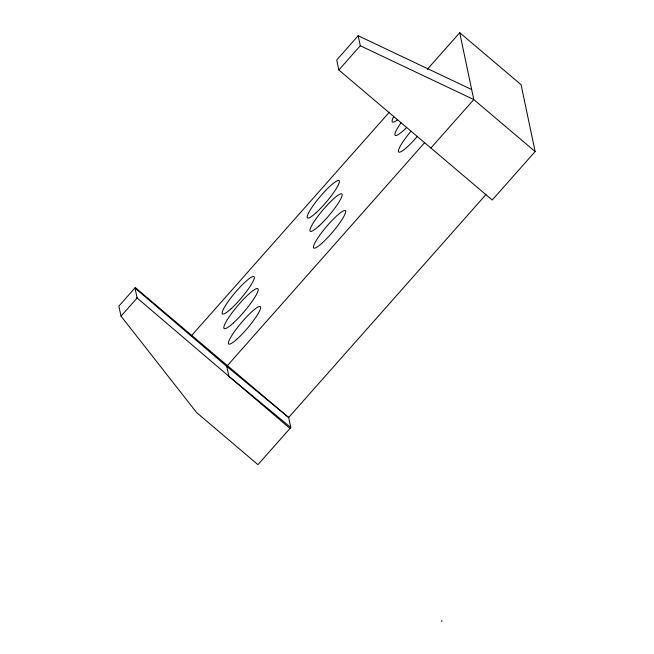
<?xml version="1.0" encoding="UTF-8"?>
<svg xmlns="http://www.w3.org/2000/svg" width="654" height="654" viewBox="0 0 654 654"><rect width="100%" height="100%" fill="white"/><g stroke="black" fill="none" stroke-linecap="round" stroke-linejoin="round"><path stroke-width="0.98" d="M289.992 428.46L290.793 427.528L288.659 417.497L135.28 287.596L118.865 306.137L121.031 316.135L196.658 412.617L257.938 464.667L289.992 428.46L136.768 297.684M535.135 151.548L473.79 99.563L471.665 89.549L358.163 35.741L336.72 59.98L338.837 69.986L492.225 200.018L535.135 151.548L521.074 84.701L459.729 32.7L427.275 69.357M338.837 69.986L360.289 45.747L358.163 35.741M191.32 335.87L389.416 112.12M424.699 142.597L226.725 366.371L228.925 376.344L290.793 427.528M430.888 148.025L473.79 99.563L360.289 45.747M485.996 194.508L288.659 417.497L226.725 366.371L134.961 288.005L137.127 297.995L121.031 316.135M441.393 621.3L441.981 620.63M459.729 32.7L471.665 89.549M406.526 127.604A24.468 4.096 -49.7 0 1 395.212 135.345A24.468 4.096 -49.7 0 1 400.918 122.977M397.599 119.715A24.468 4.096 -49.7 0 1 393.749 116.543M417.383 136.318A24.468 4.096 -49.7 0 1 398.711 152.039A24.468 4.096 -49.7 0 1 411.064 131.111M318.923 226.047A24.468 4.096 -49.7 0 0 342.132 194.434A24.468 4.096 -49.7 0 0 317.084 217.341A24.468 4.096 -49.7 0 0 318.923 226.047M316.152 212.697A24.468 4.096 -49.7 0 0 339.361 181.084A24.468 4.096 -49.7 0 0 314.304 204.007A24.468 4.096 -49.7 0 0 316.152 212.697M231.124 308.696A24.468 4.096 -49.7 0 0 254.324 277.083A24.468 4.096 -49.7 0 0 229.276 299.998A24.468 4.096 -49.7 0 0 231.124 308.696M322.447 242.757A24.468 4.096 -49.7 0 0 345.647 211.144A24.468 4.096 -49.7 0 0 320.599 234.05A24.468 4.096 -49.7 0 0 322.447 242.757M237.418 338.747A24.468 4.096 -49.7 0 0 260.627 307.135A24.468 4.096 -49.7 0 0 235.571 330.041A24.468 4.096 -49.7 0 0 237.418 338.747M233.429 322.913A26.07 4.365 -49.7 0 0 258.158 289.231A26.07 4.365 -49.7 0 0 231.459 313.634A26.07 4.365 -49.7 0 0 233.429 322.913"/></g></svg>
